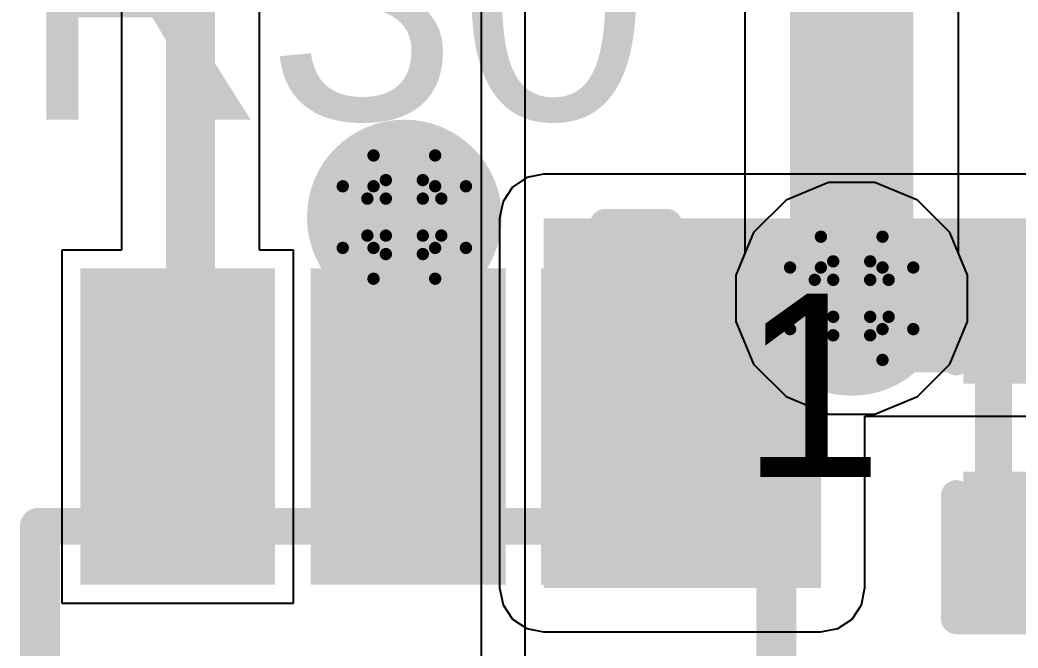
# Model space of a CAD drawing. Header units: inches. Extents: x -0.1 to 17.9, y -0.8 to 4.8.
# Drawn here: x 0.167 to 0.329, y 1.4992 to 1.6012 of the extents above; entities that cross this region are included whole.
import ezdxf

# ---------------------------------------------------------------- set-up
doc = ezdxf.new("R2010")
doc.units = ezdxf.units.IN
doc.header["$MEASUREMENT"] = 0
for name, color, linetype in [('Bottom Layer 1', 5, 'Continuous'), ('Bottom Solder', 6, 'Continuous'), ('Drill Drawing', 1, 'Continuous'), ('GND+Signal', 16, 'Continuous'), ('Pad Holes', 156, 'Continuous'), ('PWR+Signal', 76, 'Continuous'), ('Top 3D Body', 56, 'Continuous'), ('Top Layer 1', 1, 'Continuous'), ('Top Overlay', 2, 'Continuous'), ('Top Paste', 8, 'Continuous'), ('Top Solder', 216, 'Continuous'), ('Via Holes', 16, 'Continuous')]:
    doc.layers.add(name, color=color, linetype=linetype)
doc.styles.add('Arial', font='', dxfattribs={"height": 0.2})
doc.styles.get('Arial').set_extended_font_data('Arial')

# ---------------------------------------------------------------- blocks, each defined once
blk = doc.blocks.new('SOT_23_5_114')
at = {"layer": 'Top Layer 1'}
for points in [[(-0.07284, 0.04921), (-0.02953, 0.04921), (-0.02953, 0.02559), (-0.07284, 0.02559)], [(0.02953, 0.04921), (0.07284, 0.04921), (0.07284, 0.02559), (0.02953, 0.02559)], [(-0.07284, 0.01181), (-0.02953, 0.01181), (-0.02953, -0.01181), (-0.07284, -0.01181)], [(-0.07284, -0.02559), (-0.02953, -0.02559), (-0.02953, -0.04921), (-0.07284, -0.04921)], [(0.02953, -0.02559), (0.07284, -0.02559), (0.07284, -0.04921), (0.02953, -0.04921)]]:
    blk.add_hatch(color=1, dxfattribs=at).paths.add_polyline_path(points)
at = {"layer": 'Top Paste'}
for points in [[(-0.07284, 0.04921), (-0.02953, 0.04921), (-0.02953, 0.02559), (-0.07284, 0.02559)], [(0.02953, 0.04921), (0.07284, 0.04921), (0.07284, 0.02559), (0.02953, 0.02559)], [(-0.07284, 0.01181), (-0.02953, 0.01181), (-0.02953, -0.01181), (-0.07284, -0.01181)], [(-0.07284, -0.02559), (-0.02953, -0.02559), (-0.02953, -0.04921), (-0.07284, -0.04921)], [(0.02953, -0.02559), (0.07284, -0.02559), (0.07284, -0.04921), (0.02953, -0.04921)]]:
    blk.add_hatch(color=8, dxfattribs=at).paths.add_polyline_path(points)
at = {"layer": 'Top Solder'}
for points in [[(-0.07684, 0.05321), (-0.02553, 0.05321), (-0.02553, 0.02159), (-0.07684, 0.02159)], [(0.02553, 0.05321), (0.07684, 0.05321), (0.07684, 0.02159), (0.02553, 0.02159)], [(-0.07684, 0.01581), (-0.02553, 0.01581), (-0.02553, -0.01581), (-0.07684, -0.01581)], [(-0.07684, -0.02159), (-0.02553, -0.02159), (-0.02553, -0.05321), (-0.07684, -0.05321)], [(0.02553, -0.02159), (0.07684, -0.02159), (0.07684, -0.05321), (0.02553, -0.05321)]]:
    blk.add_hatch(color=216, dxfattribs=at).paths.add_polyline_path(points)
at = {"layer": 'Top Overlay'}
for points in [[(-0.03461, 0.05506, 0.005, 0.005, 0), (-0.03461, 0.059, 0.005, 0.005, 0)], [(0.03439, 0.059, 0.005, 0.005, 0), (-0.03461, 0.059, 0.005, 0.005, 0)], [(0.03439, 0.05506, 0.005, 0.005, 0), (0.03439, 0.059, 0.005, 0.005, 0)], [(-0.084, 0.032, 0.005, 0.005, 0), (-0.084, 0.042, 0.005, 0.005, 0)], [(-0.079, 0.037, 0.005, 0.005, 0), (-0.084, 0.042, 0.005, 0.005, 0)], [(-0.084, 0.032, 0.005, 0.005, 0), (-0.079, 0.037, 0.005, 0.005, 0)], [(0.03465, -0.01646, 0.005, 0.005, 0), (0.03465, 0.01732, 0.005, 0.005, 0)], [(-0.03461, -0.059, 0.005, 0.005, 0), (-0.03461, -0.05506, 0.005, 0.005, 0)], [(0.03439, -0.059, 0.005, 0.005, 0), (0.03439, -0.05506, 0.005, 0.005, 0)], [(0.03439, -0.059, 0.005, 0.005, 0), (-0.03461, -0.059, 0.005, 0.005, 0)]]:
    blk.add_lwpolyline(points, format="xyseb", dxfattribs=at)
for points in [[(-0.03586, 0.059, 0.0025, 0.0025, 1), (-0.03336, 0.059, 0.0025, 0.0025, 1)], [(-0.03586, 0.059, 0.0025, 0.0025, 1), (-0.03336, 0.059, 0.0025, 0.0025, 1)], [(0.03314, 0.059, 0.0025, 0.0025, 1), (0.03564, 0.059, 0.0025, 0.0025, 1)], [(0.03314, 0.059, 0.0025, 0.0025, 1), (0.03564, 0.059, 0.0025, 0.0025, 1)], [(-0.03586, 0.05506, 0.0025, 0.0025, 1), (-0.03336, 0.05506, 0.0025, 0.0025, 1)], [(0.03314, 0.05506, 0.0025, 0.0025, 1), (0.03564, 0.05506, 0.0025, 0.0025, 1)], [(-0.08525, 0.042, 0.0025, 0.0025, 1), (-0.08275, 0.042, 0.0025, 0.0025, 1)], [(-0.08525, 0.042, 0.0025, 0.0025, 1), (-0.08275, 0.042, 0.0025, 0.0025, 1)], [(-0.08025, 0.037, 0.0025, 0.0025, 1), (-0.07775, 0.037, 0.0025, 0.0025, 1)], [(-0.08025, 0.037, 0.0025, 0.0025, 1), (-0.07775, 0.037, 0.0025, 0.0025, 1)], [(-0.08525, 0.032, 0.0025, 0.0025, 1), (-0.08275, 0.032, 0.0025, 0.0025, 1)], [(-0.08525, 0.032, 0.0025, 0.0025, 1), (-0.08275, 0.032, 0.0025, 0.0025, 1)], [(0.0334, 0.01732, 0.0025, 0.0025, 1), (0.0359, 0.01732, 0.0025, 0.0025, 1)], [(0.0334, -0.01646, 0.0025, 0.0025, 1), (0.0359, -0.01646, 0.0025, 0.0025, 1)], [(-0.03586, -0.05506, 0.0025, 0.0025, 1), (-0.03336, -0.05506, 0.0025, 0.0025, 1)], [(0.03314, -0.05506, 0.0025, 0.0025, 1), (0.03564, -0.05506, 0.0025, 0.0025, 1)], [(-0.03586, -0.059, 0.0025, 0.0025, 1), (-0.03336, -0.059, 0.0025, 0.0025, 1)], [(-0.03586, -0.059, 0.0025, 0.0025, 1), (-0.03336, -0.059, 0.0025, 0.0025, 1)], [(0.03314, -0.059, 0.0025, 0.0025, 1), (0.03564, -0.059, 0.0025, 0.0025, 1)], [(0.03314, -0.059, 0.0025, 0.0025, 1), (0.03564, -0.059, 0.0025, 0.0025, 1)]]:
    blk.add_lwpolyline(points, format="xyseb", close=True, dxfattribs=at)
blk = doc.blocks.new('C___0402_216')
at = {"layer": 'Top Layer 1'}
for points in [[(-0.0275, -0.0125), (-0.0275, 0.0125), (-0.0095, 0.0125), (-0.0095, -0.0125)], [(0.0095, -0.0125), (0.0095, 0.0125), (0.0275, 0.0125), (0.0275, -0.0125)]]:
    blk.add_hatch(color=1, dxfattribs=at).paths.add_polyline_path(points)
at = {"layer": 'Top Paste'}
for points in [[(-0.0275, -0.0125), (-0.0275, 0.0125), (-0.0095, 0.0125), (-0.0095, -0.0125)], [(0.0095, -0.0125), (0.0095, 0.0125), (0.0275, 0.0125), (0.0275, -0.0125)]]:
    blk.add_hatch(color=8, dxfattribs=at).paths.add_polyline_path(points)
at = {"layer": 'Top Solder'}
for points in [[(-0.02986, -0.01486), (-0.02986, 0.01486), (-0.00714, 0.01486), (-0.00714, -0.01486)], [(0.00714, -0.01486), (0.00714, 0.01486), (0.02986, 0.01486), (0.02986, -0.01486)]]:
    blk.add_hatch(color=216, dxfattribs=at).paths.add_polyline_path(points)
at = {"layer": 'Top Overlay'}
for points in [[(-0.011, 0.016, 0.005, 0.005, 0), (-0.031, 0.016, 0.005, 0.005, 0)], [(-0.031, -0.016, 0.005, 0.005, 0), (-0.031, 0.016, 0.005, 0.005, 0)], [(0.031, 0.016, 0.005, 0.005, 0), (0.011, 0.016, 0.005, 0.005, 0)], [(0.031, -0.016, 0.005, 0.005, 0), (0.031, 0.016, 0.005, 0.005, 0)], [(-0.011, -0.016, 0.005, 0.005, 0), (-0.031, -0.016, 0.005, 0.005, 0)], [(0.031, -0.016, 0.005, 0.005, 0), (0.011, -0.016, 0.005, 0.005, 0)]]:
    blk.add_lwpolyline(points, format="xyseb", dxfattribs=at)
for points in [[(-0.03225, 0.016, 0.0025, 0.0025, 1), (-0.02975, 0.016, 0.0025, 0.0025, 1)], [(-0.03225, 0.016, 0.0025, 0.0025, 1), (-0.02975, 0.016, 0.0025, 0.0025, 1)], [(-0.01225, 0.016, 0.0025, 0.0025, 1), (-0.00975, 0.016, 0.0025, 0.0025, 1)], [(0.00975, 0.016, 0.0025, 0.0025, 1), (0.01225, 0.016, 0.0025, 0.0025, 1)], [(0.02975, 0.016, 0.0025, 0.0025, 1), (0.03225, 0.016, 0.0025, 0.0025, 1)], [(0.02975, 0.016, 0.0025, 0.0025, 1), (0.03225, 0.016, 0.0025, 0.0025, 1)], [(-0.03225, -0.016, 0.0025, 0.0025, 1), (-0.02975, -0.016, 0.0025, 0.0025, 1)], [(-0.03225, -0.016, 0.0025, 0.0025, 1), (-0.02975, -0.016, 0.0025, 0.0025, 1)], [(-0.01225, -0.016, 0.0025, 0.0025, 1), (-0.00975, -0.016, 0.0025, 0.0025, 1)], [(0.00975, -0.016, 0.0025, 0.0025, 1), (0.01225, -0.016, 0.0025, 0.0025, 1)], [(0.02975, -0.016, 0.0025, 0.0025, 1), (0.03225, -0.016, 0.0025, 0.0025, 1)], [(0.02975, -0.016, 0.0025, 0.0025, 1), (0.03225, -0.016, 0.0025, 0.0025, 1)]]:
    blk.add_lwpolyline(points, format="xyseb", close=True, dxfattribs=at)

msp = doc.modelspace()

# ---------------------------------------------------------------- hatches: boundary and pattern name
at = {"layer": 'Bottom Layer 1'}
h = msp.add_hatch(color=5, dxfattribs=at)
edge = h.paths.add_edge_path()
edge.add_arc((0.22939, 1.56918), 0.01181, 0, 360)
h = msp.add_hatch(color=5, dxfattribs=at)
edge = h.paths.add_edge_path()
edge.add_arc((0.302, 1.556), 0.01181, 0, 360)
at = {"layer": 'Bottom Solder'}
h = msp.add_hatch(color=6, dxfattribs=at)
edge = h.paths.add_edge_path()
edge.add_arc((0.22939, 1.56918), 0.01581, 0, 360)
h = msp.add_hatch(color=6, dxfattribs=at)
edge = h.paths.add_edge_path()
edge.add_arc((0.302, 1.556), 0.01581, 0, 360)
at = {"layer": 'GND+Signal'}
h = msp.add_hatch(color=16, dxfattribs=at)
edge = h.paths.add_edge_path()
edge.add_arc((0.22939, 1.56918), 0.01181, 0, 360)
h = msp.add_hatch(color=16, dxfattribs=at)
edge = h.paths.add_edge_path()
edge.add_arc((0.302, 1.556), 0.01181, 0, 360)
at = {"layer": 'Pad Holes'}
h = msp.add_hatch(color=7, dxfattribs=at)
edge = h.paths.add_edge_path()
edge.add_arc((0.325, 1.54469), 0.0015, 0, 360)
h = msp.add_hatch(color=7, dxfattribs=at)
edge = h.paths.add_edge_path()
edge.add_arc((0.17, 1.519), 0.0015, 0, 360)
h = msp.add_hatch(color=7, dxfattribs=at)
edge = h.paths.add_edge_path()
edge.add_arc((0.17, 1.519), 0.0015, 0, 360)
h = msp.add_hatch(color=7, dxfattribs=at)
edge = h.paths.add_edge_path()
edge.add_arc((0.29, 1.519), 0.0015, 0, 360)
h = msp.add_hatch(color=7, dxfattribs=at)
edge = h.paths.add_edge_path()
edge.add_arc((0.29, 1.519), 0.0015, 0, 360)
h = msp.add_hatch(color=7, dxfattribs=at)
edge = h.paths.add_edge_path()
edge.add_arc((0.325, 1.50531), 0.0015, 0, 360)
at = {"layer": 'PWR+Signal'}
h = msp.add_hatch(color=76, dxfattribs=at)
edge = h.paths.add_edge_path()
edge.add_arc((0.22939, 1.56918), 0.01181, 0, 360)
h = msp.add_hatch(color=76, dxfattribs=at)
edge = h.paths.add_edge_path()
edge.add_arc((0.302, 1.556), 0.01181, 0, 360)
at = {"layer": 'Top 3D Body'}
h = msp.add_hatch(color=56, dxfattribs=at)
edge = h.paths.add_edge_path()
edge.add_arc((0.325, 1.54469), 0.0015, 0, 360)
h = msp.add_hatch(color=56, dxfattribs=at)
edge = h.paths.add_edge_path()
edge.add_arc((0.17, 1.519), 0.0015, 0, 360)
h = msp.add_hatch(color=56, dxfattribs=at)
edge = h.paths.add_edge_path()
edge.add_arc((0.17, 1.519), 0.0015, 0, 360)
h = msp.add_hatch(color=56, dxfattribs=at)
edge = h.paths.add_edge_path()
edge.add_arc((0.29, 1.519), 0.0015, 0, 360)
h = msp.add_hatch(color=56, dxfattribs=at)
edge = h.paths.add_edge_path()
edge.add_arc((0.29, 1.519), 0.0015, 0, 360)
h = msp.add_hatch(color=56, dxfattribs=at)
edge = h.paths.add_edge_path()
edge.add_arc((0.325, 1.50531), 0.0015, 0, 360)
at = {"layer": 'Top Layer 1'}
h = msp.add_hatch(color=1, dxfattribs=at)
edge = h.paths.add_edge_path()
edge.add_arc((0.22939, 1.56918), 0.01181, 0, 360)
for points in [[(0.252, 1.544), (0.351, 1.544), (0.351, 1.569), (0.252, 1.569)], [(0.252, 1.509), (0.297, 1.509), (0.297, 1.569), (0.252, 1.569)]]:
    msp.add_hatch(color=1, dxfattribs=at).paths.add_polyline_path(points)
h = msp.add_hatch(color=1, dxfattribs=at)
edge = h.paths.add_edge_path()
edge.add_arc((0.302, 1.556), 0.01181, 0, 360)
at = {"layer": 'Via Holes'}
h = msp.add_hatch(color=7, dxfattribs=at)
edge = h.paths.add_edge_path()
edge.add_arc((0.22939, 1.56918), 0.00591, 0, 360)
h = msp.add_hatch(color=7, dxfattribs=at)
edge = h.paths.add_edge_path()
edge.add_arc((0.302, 1.556), 0.00591, 0, 360)

# ---------------------------------------------------------------- linework, layer by layer
at = {"layer": 'Bottom Layer 1'}
for p, q in [((0.29826, 1.57481), (0.29134, 1.57195)), ((0.30574, 1.57481), (0.29826, 1.57481)), ((0.31266, 1.57195), (0.30574, 1.57481)), ((0.29134, 1.57195), (0.28605, 1.56666)), ((0.31795, 1.56666), (0.31266, 1.57195)), ((0.28605, 1.56666), (0.28319, 1.55974)), ((0.32081, 1.55974), (0.31795, 1.56666)), ((0.28319, 1.55974), (0.28319, 1.55226)), ((0.32081, 1.55226), (0.32081, 1.55974)), ((0.28319, 1.55226), (0.28605, 1.54534)), ((0.31795, 1.54534), (0.32081, 1.55226)), ((0.28605, 1.54534), (0.29134, 1.54005)), ((0.31266, 1.54005), (0.31795, 1.54534)), ((0.29134, 1.54005), (0.29826, 1.53719)), ((0.30574, 1.53719), (0.31266, 1.54005)), ((0.29826, 1.53719), (0.30574, 1.53719))]:
    msp.add_line(p, q, dxfattribs=at)
at = {"layer": 'Drill Drawing'}
for points in [[(0.22439, 1.57418, 0.002, 0.002, 0), (0.22439, 1.57918, 0.002, 0.002, 0)], [(0.22439, 1.57918, 0.002, 0.002, 0), (0.23439, 1.57918, 0.002, 0.002, 0)], [(0.23439, 1.57418, 0.002, 0.002, 0), (0.23439, 1.57918, 0.002, 0.002, 0)], [(0.21939, 1.56418, 0.002, 0.002, 0), (0.21939, 1.57418, 0.002, 0.002, 0)], [(0.21939, 1.57418, 0.002, 0.002, 0), (0.22439, 1.57418, 0.002, 0.002, 0)], [(0.22639, 1.57218, 0.002, 0.002, 0), (0.22639, 1.57518, 0.002, 0.002, 0)], [(0.22639, 1.57518, 0.002, 0.002, 0), (0.23239, 1.57518, 0.002, 0.002, 0)], [(0.23239, 1.57218, 0.002, 0.002, 0), (0.23239, 1.57518, 0.002, 0.002, 0)], [(0.23439, 1.57418, 0.002, 0.002, 0), (0.23939, 1.57418, 0.002, 0.002, 0)], [(0.23939, 1.56418, 0.002, 0.002, 0), (0.23939, 1.57418, 0.002, 0.002, 0)], [(0.22339, 1.56618, 0.002, 0.002, 0), (0.22339, 1.57218, 0.002, 0.002, 0)], [(0.22339, 1.57218, 0.002, 0.002, 0), (0.22639, 1.57218, 0.002, 0.002, 0)], [(0.23239, 1.57218, 0.002, 0.002, 0), (0.23539, 1.57218, 0.002, 0.002, 0)], [(0.23539, 1.56618, 0.002, 0.002, 0), (0.23539, 1.57218, 0.002, 0.002, 0)], [(0.22339, 1.56618, 0.002, 0.002, 0), (0.22639, 1.56618, 0.002, 0.002, 0)], [(0.22639, 1.56318, 0.002, 0.002, 0), (0.22639, 1.56618, 0.002, 0.002, 0)], [(0.23239, 1.56618, 0.002, 0.002, 0), (0.23539, 1.56618, 0.002, 0.002, 0)], [(0.23239, 1.56318, 0.002, 0.002, 0), (0.23239, 1.56618, 0.002, 0.002, 0)], [(0.297, 1.561, 0.002, 0.002, 0), (0.297, 1.566, 0.002, 0.002, 0)], [(0.297, 1.566, 0.002, 0.002, 0), (0.307, 1.566, 0.002, 0.002, 0)], [(0.307, 1.561, 0.002, 0.002, 0), (0.307, 1.566, 0.002, 0.002, 0)], [(0.21939, 1.56418, 0.002, 0.002, 0), (0.22439, 1.56418, 0.002, 0.002, 0)], [(0.22439, 1.55918, 0.002, 0.002, 0), (0.22439, 1.56418, 0.002, 0.002, 0)], [(0.23439, 1.56418, 0.002, 0.002, 0), (0.23939, 1.56418, 0.002, 0.002, 0)], [(0.23439, 1.55918, 0.002, 0.002, 0), (0.23439, 1.56418, 0.002, 0.002, 0)], [(0.22639, 1.56318, 0.002, 0.002, 0), (0.23239, 1.56318, 0.002, 0.002, 0)], [(0.292, 1.551, 0.002, 0.002, 0), (0.292, 1.561, 0.002, 0.002, 0)], [(0.292, 1.561, 0.002, 0.002, 0), (0.297, 1.561, 0.002, 0.002, 0)], [(0.299, 1.559, 0.002, 0.002, 0), (0.299, 1.562, 0.002, 0.002, 0)], [(0.299, 1.562, 0.002, 0.002, 0), (0.305, 1.562, 0.002, 0.002, 0)], [(0.305, 1.559, 0.002, 0.002, 0), (0.305, 1.562, 0.002, 0.002, 0)], [(0.307, 1.561, 0.002, 0.002, 0), (0.312, 1.561, 0.002, 0.002, 0)], [(0.312, 1.551, 0.002, 0.002, 0), (0.312, 1.561, 0.002, 0.002, 0)], [(0.22439, 1.55918, 0.002, 0.002, 0), (0.23439, 1.55918, 0.002, 0.002, 0)], [(0.296, 1.553, 0.002, 0.002, 0), (0.296, 1.559, 0.002, 0.002, 0)], [(0.296, 1.559, 0.002, 0.002, 0), (0.299, 1.559, 0.002, 0.002, 0)], [(0.305, 1.559, 0.002, 0.002, 0), (0.308, 1.559, 0.002, 0.002, 0)], [(0.308, 1.553, 0.002, 0.002, 0), (0.308, 1.559, 0.002, 0.002, 0)], [(0.296, 1.553, 0.002, 0.002, 0), (0.299, 1.553, 0.002, 0.002, 0)], [(0.299, 1.55, 0.002, 0.002, 0), (0.299, 1.553, 0.002, 0.002, 0)], [(0.305, 1.553, 0.002, 0.002, 0), (0.308, 1.553, 0.002, 0.002, 0)], [(0.305, 1.55, 0.002, 0.002, 0), (0.305, 1.553, 0.002, 0.002, 0)], [(0.292, 1.551, 0.002, 0.002, 0), (0.297, 1.551, 0.002, 0.002, 0)], [(0.297, 1.546, 0.002, 0.002, 0), (0.297, 1.551, 0.002, 0.002, 0)], [(0.307, 1.551, 0.002, 0.002, 0), (0.312, 1.551, 0.002, 0.002, 0)], [(0.307, 1.546, 0.002, 0.002, 0), (0.307, 1.551, 0.002, 0.002, 0)], [(0.299, 1.55, 0.002, 0.002, 0), (0.305, 1.55, 0.002, 0.002, 0)], [(0.297, 1.546, 0.002, 0.002, 0), (0.307, 1.546, 0.002, 0.002, 0)]]:
    msp.add_lwpolyline(points, format="xyseb", dxfattribs=at)
for points in [[(0.22389, 1.57918, 0.001, 0.001, 1), (0.22489, 1.57918, 0.001, 0.001, 1)], [(0.22389, 1.57918, 0.001, 0.001, 1), (0.22489, 1.57918, 0.001, 0.001, 1)], [(0.23389, 1.57918, 0.001, 0.001, 1), (0.23489, 1.57918, 0.001, 0.001, 1)], [(0.23389, 1.57918, 0.001, 0.001, 1), (0.23489, 1.57918, 0.001, 0.001, 1)], [(0.21889, 1.57418, 0.001, 0.001, 1), (0.21989, 1.57418, 0.001, 0.001, 1)], [(0.21889, 1.57418, 0.001, 0.001, 1), (0.21989, 1.57418, 0.001, 0.001, 1)], [(0.22389, 1.57418, 0.001, 0.001, 1), (0.22489, 1.57418, 0.001, 0.001, 1)], [(0.22389, 1.57418, 0.001, 0.001, 1), (0.22489, 1.57418, 0.001, 0.001, 1)], [(0.22589, 1.57518, 0.001, 0.001, 1), (0.22689, 1.57518, 0.001, 0.001, 1)], [(0.22589, 1.57518, 0.001, 0.001, 1), (0.22689, 1.57518, 0.001, 0.001, 1)], [(0.23189, 1.57518, 0.001, 0.001, 1), (0.23289, 1.57518, 0.001, 0.001, 1)], [(0.23189, 1.57518, 0.001, 0.001, 1), (0.23289, 1.57518, 0.001, 0.001, 1)], [(0.23389, 1.57418, 0.001, 0.001, 1), (0.23489, 1.57418, 0.001, 0.001, 1)], [(0.23389, 1.57418, 0.001, 0.001, 1), (0.23489, 1.57418, 0.001, 0.001, 1)], [(0.23889, 1.57418, 0.001, 0.001, 1), (0.23989, 1.57418, 0.001, 0.001, 1)], [(0.23889, 1.57418, 0.001, 0.001, 1), (0.23989, 1.57418, 0.001, 0.001, 1)], [(0.22289, 1.57218, 0.001, 0.001, 1), (0.22389, 1.57218, 0.001, 0.001, 1)], [(0.22289, 1.57218, 0.001, 0.001, 1), (0.22389, 1.57218, 0.001, 0.001, 1)], [(0.22589, 1.57218, 0.001, 0.001, 1), (0.22689, 1.57218, 0.001, 0.001, 1)], [(0.22589, 1.57218, 0.001, 0.001, 1), (0.22689, 1.57218, 0.001, 0.001, 1)], [(0.23189, 1.57218, 0.001, 0.001, 1), (0.23289, 1.57218, 0.001, 0.001, 1)], [(0.23189, 1.57218, 0.001, 0.001, 1), (0.23289, 1.57218, 0.001, 0.001, 1)], [(0.23489, 1.57218, 0.001, 0.001, 1), (0.23589, 1.57218, 0.001, 0.001, 1)], [(0.23489, 1.57218, 0.001, 0.001, 1), (0.23589, 1.57218, 0.001, 0.001, 1)], [(0.22289, 1.56618, 0.001, 0.001, 1), (0.22389, 1.56618, 0.001, 0.001, 1)], [(0.22289, 1.56618, 0.001, 0.001, 1), (0.22389, 1.56618, 0.001, 0.001, 1)], [(0.22589, 1.56618, 0.001, 0.001, 1), (0.22689, 1.56618, 0.001, 0.001, 1)], [(0.22589, 1.56618, 0.001, 0.001, 1), (0.22689, 1.56618, 0.001, 0.001, 1)], [(0.23189, 1.56618, 0.001, 0.001, 1), (0.23289, 1.56618, 0.001, 0.001, 1)], [(0.23189, 1.56618, 0.001, 0.001, 1), (0.23289, 1.56618, 0.001, 0.001, 1)], [(0.23489, 1.56618, 0.001, 0.001, 1), (0.23589, 1.56618, 0.001, 0.001, 1)], [(0.23489, 1.56618, 0.001, 0.001, 1), (0.23589, 1.56618, 0.001, 0.001, 1)], [(0.2965, 1.566, 0.001, 0.001, 1), (0.2975, 1.566, 0.001, 0.001, 1)], [(0.2965, 1.566, 0.001, 0.001, 1), (0.2975, 1.566, 0.001, 0.001, 1)], [(0.3065, 1.566, 0.001, 0.001, 1), (0.3075, 1.566, 0.001, 0.001, 1)], [(0.3065, 1.566, 0.001, 0.001, 1), (0.3075, 1.566, 0.001, 0.001, 1)], [(0.21889, 1.56418, 0.001, 0.001, 1), (0.21989, 1.56418, 0.001, 0.001, 1)], [(0.21889, 1.56418, 0.001, 0.001, 1), (0.21989, 1.56418, 0.001, 0.001, 1)], [(0.22389, 1.56418, 0.001, 0.001, 1), (0.22489, 1.56418, 0.001, 0.001, 1)], [(0.22389, 1.56418, 0.001, 0.001, 1), (0.22489, 1.56418, 0.001, 0.001, 1)], [(0.23389, 1.56418, 0.001, 0.001, 1), (0.23489, 1.56418, 0.001, 0.001, 1)], [(0.23389, 1.56418, 0.001, 0.001, 1), (0.23489, 1.56418, 0.001, 0.001, 1)], [(0.23889, 1.56418, 0.001, 0.001, 1), (0.23989, 1.56418, 0.001, 0.001, 1)], [(0.23889, 1.56418, 0.001, 0.001, 1), (0.23989, 1.56418, 0.001, 0.001, 1)], [(0.22589, 1.56318, 0.001, 0.001, 1), (0.22689, 1.56318, 0.001, 0.001, 1)], [(0.22589, 1.56318, 0.001, 0.001, 1), (0.22689, 1.56318, 0.001, 0.001, 1)], [(0.23189, 1.56318, 0.001, 0.001, 1), (0.23289, 1.56318, 0.001, 0.001, 1)], [(0.23189, 1.56318, 0.001, 0.001, 1), (0.23289, 1.56318, 0.001, 0.001, 1)], [(0.2915, 1.561, 0.001, 0.001, 1), (0.2925, 1.561, 0.001, 0.001, 1)], [(0.2915, 1.561, 0.001, 0.001, 1), (0.2925, 1.561, 0.001, 0.001, 1)], [(0.2965, 1.561, 0.001, 0.001, 1), (0.2975, 1.561, 0.001, 0.001, 1)], [(0.2965, 1.561, 0.001, 0.001, 1), (0.2975, 1.561, 0.001, 0.001, 1)], [(0.2985, 1.562, 0.001, 0.001, 1), (0.2995, 1.562, 0.001, 0.001, 1)], [(0.2985, 1.562, 0.001, 0.001, 1), (0.2995, 1.562, 0.001, 0.001, 1)], [(0.3045, 1.562, 0.001, 0.001, 1), (0.3055, 1.562, 0.001, 0.001, 1)], [(0.3045, 1.562, 0.001, 0.001, 1), (0.3055, 1.562, 0.001, 0.001, 1)], [(0.3065, 1.561, 0.001, 0.001, 1), (0.3075, 1.561, 0.001, 0.001, 1)], [(0.3065, 1.561, 0.001, 0.001, 1), (0.3075, 1.561, 0.001, 0.001, 1)], [(0.3115, 1.561, 0.001, 0.001, 1), (0.3125, 1.561, 0.001, 0.001, 1)], [(0.3115, 1.561, 0.001, 0.001, 1), (0.3125, 1.561, 0.001, 0.001, 1)], [(0.22389, 1.55918, 0.001, 0.001, 1), (0.22489, 1.55918, 0.001, 0.001, 1)], [(0.22389, 1.55918, 0.001, 0.001, 1), (0.22489, 1.55918, 0.001, 0.001, 1)], [(0.23389, 1.55918, 0.001, 0.001, 1), (0.23489, 1.55918, 0.001, 0.001, 1)], [(0.23389, 1.55918, 0.001, 0.001, 1), (0.23489, 1.55918, 0.001, 0.001, 1)], [(0.2955, 1.559, 0.001, 0.001, 1), (0.2965, 1.559, 0.001, 0.001, 1)], [(0.2955, 1.559, 0.001, 0.001, 1), (0.2965, 1.559, 0.001, 0.001, 1)], [(0.2985, 1.559, 0.001, 0.001, 1), (0.2995, 1.559, 0.001, 0.001, 1)], [(0.2985, 1.559, 0.001, 0.001, 1), (0.2995, 1.559, 0.001, 0.001, 1)], [(0.3045, 1.559, 0.001, 0.001, 1), (0.3055, 1.559, 0.001, 0.001, 1)], [(0.3045, 1.559, 0.001, 0.001, 1), (0.3055, 1.559, 0.001, 0.001, 1)], [(0.3075, 1.559, 0.001, 0.001, 1), (0.3085, 1.559, 0.001, 0.001, 1)], [(0.3075, 1.559, 0.001, 0.001, 1), (0.3085, 1.559, 0.001, 0.001, 1)], [(0.2955, 1.553, 0.001, 0.001, 1), (0.2965, 1.553, 0.001, 0.001, 1)], [(0.2955, 1.553, 0.001, 0.001, 1), (0.2965, 1.553, 0.001, 0.001, 1)], [(0.2985, 1.553, 0.001, 0.001, 1), (0.2995, 1.553, 0.001, 0.001, 1)], [(0.2985, 1.553, 0.001, 0.001, 1), (0.2995, 1.553, 0.001, 0.001, 1)], [(0.3045, 1.553, 0.001, 0.001, 1), (0.3055, 1.553, 0.001, 0.001, 1)], [(0.3045, 1.553, 0.001, 0.001, 1), (0.3055, 1.553, 0.001, 0.001, 1)], [(0.3075, 1.553, 0.001, 0.001, 1), (0.3085, 1.553, 0.001, 0.001, 1)], [(0.3075, 1.553, 0.001, 0.001, 1), (0.3085, 1.553, 0.001, 0.001, 1)], [(0.2915, 1.551, 0.001, 0.001, 1), (0.2925, 1.551, 0.001, 0.001, 1)], [(0.2915, 1.551, 0.001, 0.001, 1), (0.2925, 1.551, 0.001, 0.001, 1)], [(0.2965, 1.551, 0.001, 0.001, 1), (0.2975, 1.551, 0.001, 0.001, 1)], [(0.2965, 1.551, 0.001, 0.001, 1), (0.2975, 1.551, 0.001, 0.001, 1)], [(0.3065, 1.551, 0.001, 0.001, 1), (0.3075, 1.551, 0.001, 0.001, 1)], [(0.3065, 1.551, 0.001, 0.001, 1), (0.3075, 1.551, 0.001, 0.001, 1)], [(0.3115, 1.551, 0.001, 0.001, 1), (0.3125, 1.551, 0.001, 0.001, 1)], [(0.3115, 1.551, 0.001, 0.001, 1), (0.3125, 1.551, 0.001, 0.001, 1)], [(0.2985, 1.55, 0.001, 0.001, 1), (0.2995, 1.55, 0.001, 0.001, 1)], [(0.2985, 1.55, 0.001, 0.001, 1), (0.2995, 1.55, 0.001, 0.001, 1)], [(0.3045, 1.55, 0.001, 0.001, 1), (0.3055, 1.55, 0.001, 0.001, 1)], [(0.3045, 1.55, 0.001, 0.001, 1), (0.3055, 1.55, 0.001, 0.001, 1)], [(0.2965, 1.546, 0.001, 0.001, 1), (0.2975, 1.546, 0.001, 0.001, 1)], [(0.2965, 1.546, 0.001, 0.001, 1), (0.2975, 1.546, 0.001, 0.001, 1)], [(0.3065, 1.546, 0.001, 0.001, 1), (0.3075, 1.546, 0.001, 0.001, 1)], [(0.3065, 1.546, 0.001, 0.001, 1), (0.3075, 1.546, 0.001, 0.001, 1)]]:
    msp.add_lwpolyline(points, format="xyseb", close=True, dxfattribs=at)
at = {"layer": 'GND+Signal'}
for p, q in [((0.31933, 1.56331), (0.31933, 1.62)), ((0.28467, 1.61282), (0.28467, 1.56331)), ((0.28467, 1.56331), (0.28319, 1.55974)), ((0.32081, 1.55974), (0.31933, 1.56331)), ((0.28319, 1.55974), (0.28319, 1.55226)), ((0.32081, 1.55226), (0.32081, 1.55974)), ((0.28319, 1.55226), (0.28605, 1.54534)), ((0.31795, 1.54534), (0.32081, 1.55226)), ((0.28605, 1.54534), (0.29134, 1.54005)), ((0.31266, 1.54005), (0.31795, 1.54534)), ((0.29134, 1.54005), (0.29826, 1.53719)), ((0.30574, 1.53719), (0.31266, 1.54005)), ((0.29826, 1.53719), (0.30574, 1.53719))]:
    msp.add_line(p, q, dxfattribs=at)
msp.add_lwpolyline([(0.302, 1.556, 0.02, 0.02, 0), (0.302, 1.62, 0.02, 0.02, 0)], format="xyseb", dxfattribs=at)
msp.add_lwpolyline([(0.297, 1.556, 0.01, 0.01, 1), (0.307, 1.556, 0.01, 0.01, 1)], format="xyseb", close=True, dxfattribs=at)
at = {"layer": 'PWR+Signal'}
for p, q in [((0.24186, 1.63933), (0.24186, 1.41865)), ((0.249, 1.41865), (0.249, 1.63933)), ((0.29826, 1.57481), (0.29134, 1.57195)), ((0.30574, 1.57481), (0.29826, 1.57481)), ((0.31266, 1.57195), (0.30574, 1.57481)), ((0.29134, 1.57195), (0.28605, 1.56666)), ((0.31795, 1.56666), (0.31266, 1.57195)), ((0.28605, 1.56666), (0.28319, 1.55974)), ((0.32081, 1.55974), (0.31795, 1.56666)), ((0.28319, 1.55974), (0.28319, 1.55226)), ((0.32081, 1.55226), (0.32081, 1.55974)), ((0.28319, 1.55226), (0.28605, 1.54534)), ((0.31795, 1.54534), (0.32081, 1.55226)), ((0.28605, 1.54534), (0.29134, 1.54005)), ((0.31266, 1.54005), (0.31795, 1.54534)), ((0.29134, 1.54005), (0.29826, 1.53719)), ((0.30574, 1.53719), (0.31266, 1.54005)), ((0.29826, 1.53719), (0.30574, 1.53719))]:
    msp.add_line(p, q, dxfattribs=at)
at = {"layer": 'Top 3D Body'}
for points in [[(0.325, 1.50531, 0.006, 0.006, 0), (0.325, 1.54469, 0.006, 0.006, 0)], [(0.17, 1.451, 0.006, 0.006, 0), (0.17, 1.519, 0.006, 0.006, 0)], [(0.17, 1.519, 0.006, 0.006, 0), (0.29, 1.519, 0.006, 0.006, 0)], [(0.29, 1.451, 0.006, 0.006, 0), (0.29, 1.519, 0.006, 0.006, 0)]]:
    msp.add_lwpolyline(points, format="xyseb", dxfattribs=at)
for points in [[(0.3235, 1.54469, 0.003, 0.003, 1), (0.3265, 1.54469, 0.003, 0.003, 1)], [(0.1685, 1.519, 0.003, 0.003, 1), (0.1715, 1.519, 0.003, 0.003, 1)], [(0.1685, 1.519, 0.003, 0.003, 1), (0.1715, 1.519, 0.003, 0.003, 1)], [(0.2885, 1.519, 0.003, 0.003, 1), (0.2915, 1.519, 0.003, 0.003, 1)], [(0.2885, 1.519, 0.003, 0.003, 1), (0.2915, 1.519, 0.003, 0.003, 1)], [(0.3235, 1.50531, 0.003, 0.003, 1), (0.3265, 1.50531, 0.003, 0.003, 1)]]:
    msp.add_lwpolyline(points, format="xyseb", close=True, dxfattribs=at)
at = {"layer": 'Top Layer 1'}
for p, q in [((0.18347, 1.63), (0.18347, 1.56384)), ((0.2059, 1.56384), (0.2059, 1.60542)), ((0.24927, 1.57559), (0.24695, 1.57405)), ((0.252, 1.57614), (0.24927, 1.57559)), ((0.351, 1.57614), (0.252, 1.57614)), ((0.24695, 1.57405), (0.24541, 1.57173)), ((0.24541, 1.57173), (0.24486, 1.569)), ((0.24486, 1.569), (0.24486, 1.544)), ((0.18347, 1.56384), (0.17379, 1.56384)), ((0.17379, 1.56384), (0.17379, 1.50653)), ((0.21141, 1.56384), (0.2059, 1.56384)), ((0.21141, 1.50653), (0.21141, 1.56384)), ((0.24486, 1.544), (0.24486, 1.509)), ((0.30414, 1.509), (0.30414, 1.53686)), ((0.30414, 1.53686), (0.351, 1.53686)), ((0.24486, 1.509), (0.24541, 1.50627)), ((0.30359, 1.50627), (0.30414, 1.509)), ((0.17379, 1.50653), (0.21141, 1.50653)), ((0.24541, 1.50627), (0.24695, 1.50395)), ((0.30205, 1.50395), (0.30359, 1.50627)), ((0.24695, 1.50395), (0.24927, 1.50241)), ((0.29973, 1.50241), (0.30205, 1.50395)), ((0.24927, 1.50241), (0.252, 1.50186)), ((0.252, 1.50186), (0.297, 1.50186)), ((0.297, 1.50186), (0.29973, 1.50241))]:
    msp.add_line(p, q, dxfattribs=at)
for points in [[(0.19468, 1.53727, 0.008, 0.008, 0), (0.19468, 1.63, 0.008, 0.008, 0)], [(0.23, 1.53518, 0.008, 0.008, 0), (0.23, 1.56918, 0.008, 0.008, 0)], [(0.302, 1.556, 0.008, 0.008, 0), (0.304, 1.556, 0.008, 0.008, 0)], [(0.1926, 1.53518, 0.008, 0.008, 0), (0.19468, 1.53727, 0.008, 0.008, 0)]]:
    msp.add_lwpolyline(points, format="xyseb", dxfattribs=at)
for points in [[(0.228, 1.56918, 0.004, 0.004, 1), (0.232, 1.56918, 0.004, 0.004, 1)], [(0.3, 1.556, 0.004, 0.004, 1), (0.304, 1.556, 0.004, 0.004, 1)], [(0.302, 1.556, 0.004, 0.004, 1), (0.306, 1.556, 0.004, 0.004, 1)], [(0.19268, 1.53727, 0.004, 0.004, 1), (0.19668, 1.53727, 0.004, 0.004, 1)], [(0.19268, 1.53727, 0.004, 0.004, 1), (0.19668, 1.53727, 0.004, 0.004, 1)], [(0.1906, 1.53518, 0.004, 0.004, 1), (0.1946, 1.53518, 0.004, 0.004, 1)], [(0.228, 1.53518, 0.004, 0.004, 1), (0.232, 1.53518, 0.004, 0.004, 1)]]:
    msp.add_lwpolyline(points, format="xyseb", close=True, dxfattribs=at)

# ---------------------------------------------------------------- block references
at = {"rotation": 270}
for name, p in [('SOT_23_5_114', (0.23, 1.484)), ('C___0402_216', (0.335, 1.535))]:
    msp.add_blockref(name, p, dxfattribs=at)

# ---------------------------------------------------------------- texts
at = {"layer": 'Top 3D Body', "style": 'Arial'}
msp.add_text('1', height=0.02975, rotation=360, dxfattribs=at).set_placement((0.284, 1.527))
at = {"layer": 'Top Overlay', "style": 'Arial'}
msp.add_text('R30', height=0.04, dxfattribs=at).set_placement((0.16668, 1.58501))

doc.saveas('drawing.dxf')
